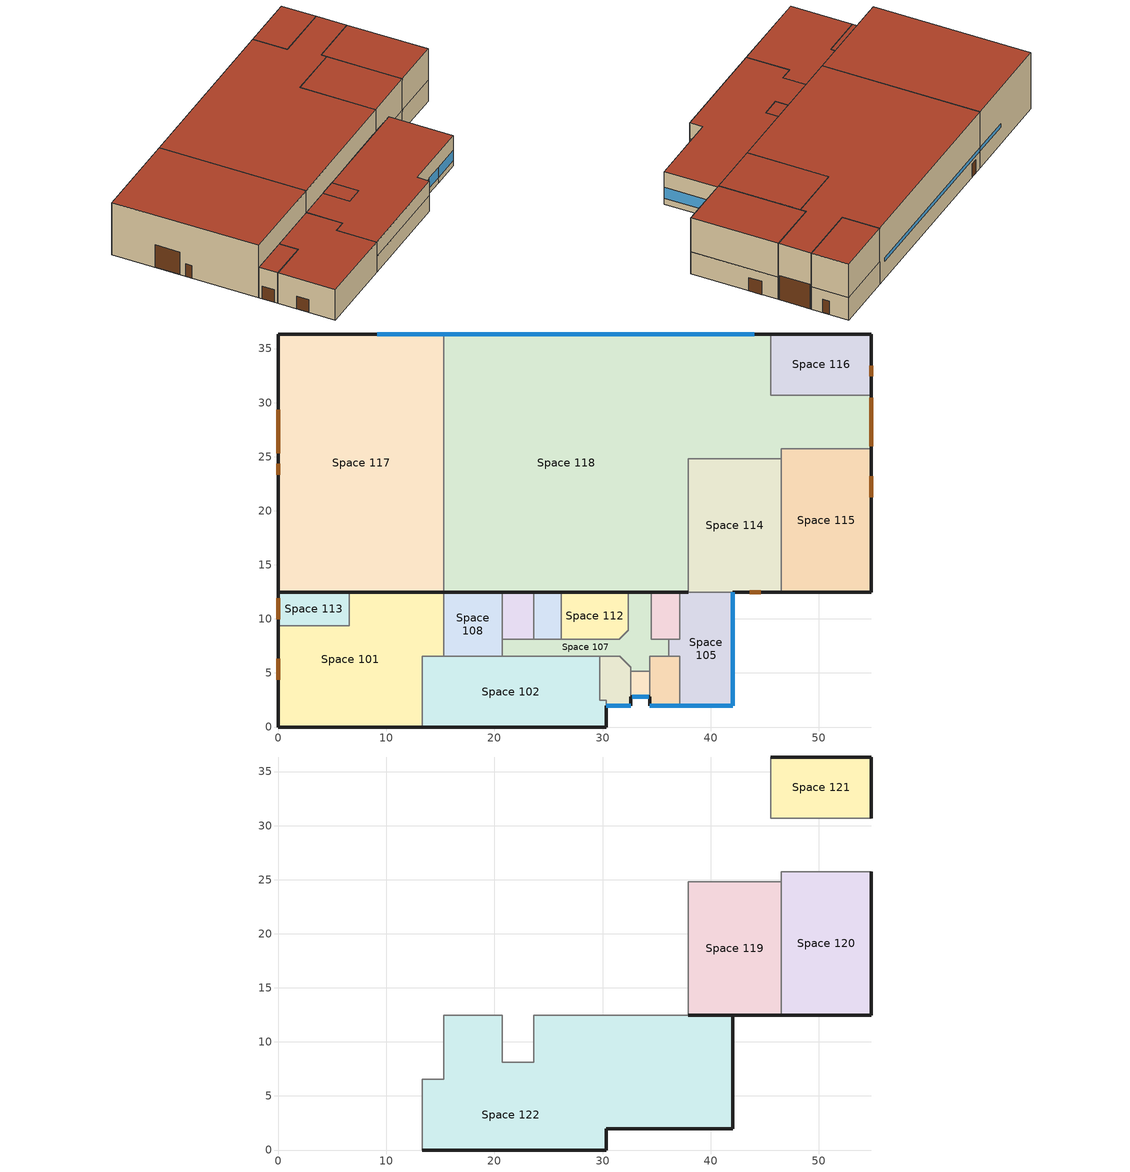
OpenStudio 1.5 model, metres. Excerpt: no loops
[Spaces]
Space 101
 floor ground: 15.32,12.48 15.32,6.53 13.32,6.53 13.32,0 0,0 0,9.35 6.57,9.35 6.57,12.48 z0
 wall outside: 0,9.35 0,0 13.32,0 z0:5.4
 wall to Space 113: 6.57,12.48 6.57,9.35 0,9.35 z0:5.4
 wall to Space 117: 15.32,12.48 6.57,12.48 z0:5.4
 wall to Space 122: 13.32,0 13.32,6.53 15.32,6.53 15.32,12.48 z2.8:5.4
 wall to Space 102: 13.32,0 13.32,6.53 15.32,6.53 z0:2.8
 wall to Space 108: 15.32,6.53 15.32,12.48 z0:2.8
 door: 0,6.29 0,4.36 z0:2.19
 roof outside: 13.32,0 13.32,6.53 15.32,6.53 15.32,12.48 6.57,12.48 6.57,9.35 0,9.35 0,0 z5.4
Space 102
 floor ground: 29.73,6.53 29.73,2.49 30.35,2.49 30.35,0 13.32,0 13.32,6.53 z0
 wall outside: 13.32,0 30.35,0 30.35,1.97 z0:2.8
 wall to Space 107: 29.73,6.53 20.7,6.53 z0:2.8
 wall to Space 103: 30.35,1.97 30.35,2.49 29.73,2.49 29.73,6.53 z0:2.8
 wall to Space 108: 20.7,6.53 15.32,6.53 z0:2.8
Space 103
 floor ground: 31.58,6.53 32.59,5.54 32.59,1.98 30.35,1.98 30.35,2.49 29.73,2.49 29.73,6.53 z0
 wall outside: 30.35,1.98 32.59,1.98 32.59,2.79 z0:2.8
 wall to Space 107: 32.59,5.17 32.59,5.54 31.58,6.53 29.73,6.53 z0:2.8
 wall to Space 106: 32.59,2.79 32.59,5.17 z0:2.8
 window: 30.35,1.98 32.58,1.98 z1:2.8
Space 104
 floor ground: 37.14,6.54 37.14,1.97 34.36,1.98 34.36,6.54 z0
 wall outside: 34.36,2.79 34.36,1.98 37.14,1.97 z0:2.8
 wall to Space 106: 34.36,5.17 34.36,2.79 z0:2.8
 wall to Space 107: 36.14,6.54 34.36,6.54 34.36,5.17 z0:2.8
 wall to Space 105: 37.14,1.97 37.14,6.54 36.14,6.54 z0:2.8
 window: 34.36,1.98 37.13,1.98 z0.99:2.79
Space 105
 floor ground: 42.02,12.48 42.02,1.97 37.14,1.97 37.14,6.54 36.14,6.54 36.14,8.1 37.14,8.1 37.14,12.48 z0
 wall outside: 37.14,1.97 42.02,1.97 42.02,12.48 z0:2.8
 wall to Space 109: 37.14,12.48 37.14,8.1 36.14,8.1 z0:2.8
 wall to Space 118: 37.92,12.48 37.14,12.48 z0:2.8
 wall to Space 114: 42.02,12.48 37.92,12.48 z0:2.8
 wall to Space 107: 36.14,8.1 36.14,6.54 z0:2.8
 window: 37.14,1.97 42.02,1.97 / 42.02,1.98 42.02,12.48 z0.99:2.79
Space 106
 floor ground: 34.36,5.17 34.36,2.79 32.59,2.79 32.59,5.17 z0
 wall outside: 32.59,2.79 34.36,2.79 z0:2.8
 wall to Space 107: 34.36,5.17 32.59,5.17 z0:2.8
 window: 32.75,2.79 34.25,2.79 z0:2.19
Space 107
 floor ground: 34.5,12.48 34.5,8.1 36.14,8.1 36.14,6.54 34.36,6.54 34.36,5.17 32.58,5.17 32.58,5.54 31.58,6.53 20.7,6.53 20.7,8.1 31.56,8.1 32.39,8.94 32.39,12.48 z0
 wall to Space 108: 20.7,8.1 20.7,6.53 z0:2.8
 wall to Space 110: 23.62,8.1 20.7,8.1 z0:2.8
 wall to Space 123: 26.17,8.1 23.62,8.1 z0:2.8
 wall to Space 112: 32.39,12.48 32.39,8.94 31.56,8.1 26.17,8.1 z0:2.8
 wall to Space 118: 34.5,12.48 32.39,12.48 z0:2.8
 wall to Space 109: 36.14,8.1 34.5,8.1 34.5,12.48 z0:2.8
Space 108
 floor ground: 20.7,12.48 20.7,6.53 15.32,6.53 15.32,12.48 z0
 wall to Space 110: 20.7,8.1 20.7,12.48 z0:2.8
 wall to Space 118: 20.7,12.48 15.32,12.48 z0:2.8
Space 109
 floor ground: 37.14,12.48 37.14,8.1 34.5,8.1 34.5,12.48 z0
 wall to Space 118: 37.14,12.48 34.5,12.48 z0:2.8
Space 110
 floor ground: 23.62,12.48 23.62,8.1 20.7,8.1 20.7,12.48 z0
 wall to Space 122: 20.7,12.48 20.7,8.1 23.62,8.1 23.62,12.48 z2.8:5.4
 wall to Space 118: 23.62,12.48 20.7,12.48 z0:5.4
 wall to Space 123: 23.62,8.1 23.62,12.48 z0:2.8
 roof outside: 23.62,8.1 23.62,12.48 20.7,12.48 20.7,8.1 z5.4
Space 112
 floor ground: 32.39,12.48 32.39,8.94 31.56,8.1 26.17,8.1 26.17,12.48 z0
 wall to Space 118: 32.39,12.48 26.17,12.48 z0:2.8
 wall to Space 123: 26.17,12.48 26.17,8.1 z0:2.8
Space 113
 floor ground: 6.57,12.48 6.57,9.35 0,9.35 0,12.48 z0
 wall outside: 0,12.48 0,9.35 z0:5.4
 wall to Space 117: 6.57,12.48 0,12.48 z0:5.4
 door: 0,11.89 0,9.96 z0:2.19
 roof outside: 6.57,9.35 6.57,12.48 0,12.48 0,9.35 z5.4
Space 114
 floor ground: 46.54,24.83 46.54,12.48 37.92,12.48 37.92,24.83 z0
 wall outside: 42.03,12.48,3.7 42.02,12.48,0 46.54,12.48,0 46.54,12.48,3.7
 wall to Space 118: 46.54,24.83 37.92,24.83 37.92,12.48 z0:3.7
 wall to Space 115: 46.54,12.48 46.54,24.83 z0:3.7
 wall to Space 122: 37.92,12.48 42.03,12.48 z2.8:3.7
 door: 43.62,12.48 44.62,12.48 z0:2.19
Space 115
 floor ground: 54.85,25.72 54.85,12.48 46.54,12.48 46.54,25.72 z0
 wall outside: 46.54,12.48 54.85,12.48 54.85,25.72 z0:3.7
 wall to Space 118: 54.85,25.72 46.54,25.72 46.54,24.83 z0:3.7
 door: 54.85,21.26 54.85,23.17 z0:2.19
Space 116
 floor ground: 54.85,36.35 54.85,30.7 45.56,30.7 45.56,36.35 z0
 wall outside: 54.85,30.7 54.85,36.35 45.56,36.35 z0:3.7
 wall to Space 118: 45.56,36.35 45.56,30.7 54.85,30.7 z0:3.7
 door: 54.85,32.42 54.85,33.43 z0:2.19
Space 117
 floor ground: 15.32,36.35 15.32,12.48 0,12.48 0,36.35 z0
 wall outside: 0,12.48 15.32,12.48 z5.4:9.3; 15.32,36.35 0,36.35 0,12.48 z0:9.3
 wall to Space 118: 15.32,12.48 15.32,36.35 z0:9.3
 window: 15.32,36.35 9.14,36.35 z2.8:3.4
 door: 0,24.34 0,23.33 z0:2.19; 0,29.32 0,25.33 z0:4
 roof outside: 15.32,12.48 15.32,36.35 0,36.35 0,12.48 z9.3
Space 118
 floor ground: 45.56,36.35 45.56,30.7 54.85,30.7 54.85,25.72 46.54,25.72 46.54,24.83 37.92,24.83 37.92,12.48 15.32,12.48 15.32,36.35 z0
 wall outside: 54.85,25.72 54.85,30.7 / 45.56,36.35 15.32,36.35 z0:9.3; 15.32,12.48 37.92,12.48 z5.4:9.3
 wall to Space 120: 46.54,24.83 46.54,25.72 54.85,25.72 z3.7:9.3
 wall to Space 119 (Air Wall): 37.92,12.48 37.92,24.83 46.54,24.83 z3.7:9.3
 wall to Space 122: 23.62,12.48 26.17,12.48 32.39,12.48 34.5,12.48 37.14,12.48 37.92,12.48 / 15.32,12.48 20.7,12.48 z2.8:5.4
 wall to Space 121 (Air Wall): 54.85,30.7 45.56,30.7 45.56,36.35 z3.7:9.3
 wall to Space 123: 23.62,12.48 26.17,12.48 z0:2.8
 window: 44.02,36.35 15.32,36.35 z2.8:3.4
 door: 54.85,25.95 54.85,30.43 z0:4; 17.64,36.35 16.64,36.35 z0:2.19
 roof outside: 37.92,12.48 37.92,24.83 46.54,24.83 46.54,25.72 54.85,25.72 54.85,30.7 45.56,30.7 45.56,36.35 15.32,36.35 15.32,12.48 z9.3
Space 123
 floor ground: 26.17,12.48 26.17,8.1 23.62,8.1 23.62,12.48 z0
Space 119
 floor to Space 114: 46.54,24.83 46.54,12.48 37.92,12.48 37.92,24.83 z3.7
 wall outside: 37.92,12.48,9.3 37.92,12.48,5.4 42.02,12.48,5.4 42.02,12.48,3.7 46.54,12.48,3.7 46.54,12.48,9.3
 wall to Space 120: 46.54,12.48 46.54,24.83 z3.7:9.3
 wall to Space 122: 37.92,12.48 42.02,12.48 z3.7:5.4
 roof outside: 46.54,12.48 46.54,24.83 37.92,24.83 37.92,12.48 z9.3
Space 120
 floor to Space 115: 54.85,25.72 54.85,12.48 46.54,12.48 46.54,25.72 z3.7
 wall outside: 46.54,12.48 54.85,12.48 54.85,25.72 z3.7:9.3
 roof outside: 46.54,12.48 54.85,12.48 54.85,25.72 46.54,25.72 z9.3
Space 121
 floor to Space 116: 54.85,36.35 54.85,30.7 45.56,30.7 45.56,36.35 z3.7
 wall outside: 54.85,30.7 54.85,36.35 45.56,36.35 z3.7:9.3
 roof outside: 54.85,30.7 54.85,36.35 45.56,36.35 45.56,30.7 z9.3
Space 122
 floor to Space 103: 31.58,6.53 32.59,5.54 32.59,1.98 30.35,1.98 30.35,2.49 29.73,2.49 29.73,6.53 z2.8
 floor to Space 109: 37.14,12.48 37.14,8.1 34.5,8.1 34.5,12.48 z2.8
 floor ground: 34.36,2.79 34.36,1.98 32.59,1.98 32.59,2.79 z2.8
 floor to Space 106: 34.36,5.17 34.36,2.79 32.59,2.79 32.59,5.17 z2.8
 floor to Space 102: 29.73,6.53 29.73,2.49 30.35,2.49 30.35,0 13.32,0 13.32,6.53 z2.8
 floor to Space 105: 42.02,12.48 42.02,1.98 37.14,1.98 37.14,6.54 36.14,6.54 36.14,8.1 37.14,8.1 37.14,12.48 z2.8
 floor to Space 107: 34.5,12.48 34.5,8.1 36.14,8.1 36.14,6.54 34.36,6.54 34.36,5.17 32.59,5.17 32.59,5.54 31.58,6.53 20.7,6.53 20.7,8.1 31.56,8.1 32.39,8.94 32.39,12.48 z2.8
 floor to Space 123: 26.17,12.48 26.17,8.1 23.62,8.1 23.62,12.48 z2.8
 floor to Space 108: 20.7,12.48 20.7,6.53 15.32,6.53 15.32,12.48 z2.8
 floor to Space 112: 32.39,12.48 32.39,8.94 31.56,8.1 26.17,8.1 26.17,12.48 z2.8
 floor to Space 104: 37.14,6.54 37.14,1.98 34.36,1.98 34.36,6.54 z2.8
 wall outside: 13.32,0 30.35,0 30.35,1.98 42.02,1.98 42.02,12.48 z2.8:5.4
 roof outside: 30.35,0 30.35,1.98 42.02,1.98 42.02,12.48 23.62,12.48 23.62,8.1 20.7,8.1 20.7,12.48 15.32,12.48 15.32,6.53 13.32,6.53 13.32,0 z5.4
[Building]
B586 Maintenance: North Axis {deg}=35; Nominal Floor to Floor Height {m}=3; Default Construction Set=Vintage 2 Maintenance Shops; Default Schedule Set=NRCan Cold Lake Default Schedule Set
[ClimateZones]
Climate Zone Institution Name 1=ASHRAE; Climate Zone Document Name 1=ANSI/ASHRAE Standard 169; Climate Zone Document Year 1=2006; Climate Zone Institution Name 2=CEC; Climate Zone Document Name 2=California Climate Zone Descriptions; Climate Zone Document Year 2=1995
[Site]
Site 1: Latitude {deg}=53.53; Longitude {deg}=-114.1; Time Zone {hr}=-7; Elevation {m}=723
[SizingPeriod:DesignDay] Barometric Pressure {Pa}=92936; Wind Direction {deg}=180; Sky Clearness=0; Rain Indicator=0; Snow Indicator=0; Day of Month=21; Daylight Saving Time Indicator=0; Dry-Bulb Temperature Range Modifier Type=DefaultMultipliers
Name | Maximum Dry-Bulb Temperature {C} | Daily Dry-Bulb Temperature Range {deltaC} | Humidity Indicating Conditions at Maximum Dry-Bulb {BasedOnField A3} | Wind Speed {m/s} | Month | Day Type | Humidity Indicating Type | Solar Model Indicator | ASHRAE Taub | ASHRAE Taud
Edmonton Stony Plain Ann Htg 99.6% Condns DB | -32.5 | 0 | -32.5 | 1.9 | 1 | WinterDesignDay | Wetbulb | ASHRAEClearSky
Edmonton Stony Plain Ann Clg .4% Condns DB=>MWB | 27.5 | 12 | 17.6 | 3.8 | 7 | SummerDesignDay | Wetbulb | ASHRAETau | 0.353 | 2.369
Edmonton Stony Plain Ann Clg .4% Condns DP=>MDB | 22.6 | 12 | 16.5 | 3.8 | 7 | SummerDesignDay | Dewpoint | ASHRAETau | 0.353 | 2.369
Edmonton Stony Plain Ann Hum_n 99.6% Condns DP=>MCDB | -32.4 | 0 | -37.7 | 1.9 | 1 | WinterDesignDay | Dewpoint | ASHRAEClearSky
Edmonton Stony Plain Ann Htg Wind 99.6% Condns WS=>MCDB | -5.8 | 0 | -5.8 | 11.6 | 1 | WinterDesignDay | Wetbulb | ASHRAEClearSky
Edmonton Stony Plain Ann Clg .4% Condns Enth=>MDB | 25.6 | 12 | 57100 | 3.8 | 7 | SummerDesignDay | Enthalpy | ASHRAETau | 0.353 | 2.369
Edmonton Stony Plain Ann Clg .4% Condns WB=>MDB | 25.3 | 12 | 19 | 3.8 | 7 | SummerDesignDay | Wetbulb | ASHRAETau | 0.353 | 2.369
[Construction]
Air Wall: OS:Material:AirWall 1
V2-Maintenance-Wall R18: V2-Maintenance-Wall mtl R18
V2-Maintenance-Roof R24: V2-Maintenance-Roof mtl R24
V2 Door R4: V2 Door mtl R4
000 ExtSlabCarpet 4in ClimateZone 1-8 2: MAT-CC05 4 HW CONCRETE, CP02 CARPET PAD
000 Interior Floor 2: 000 F16 Acoustic tile, 000 F05 Ceiling air space resistance, 000 M11 100mm lightweight concrete
000 Interior Wall 2: 000 G01a 19mm gypsum board, 000 F04 Wall air space resistance, 000 G01a 19mm gypsum board
000 Interior Ceiling 2: 000 M11 100mm lightweight concrete, 000 F05 Ceiling air space resistance, 000 F16 Acoustic tile
Vintage 2 Window R1.8 1: V2 Windows R1.8
[Material]
Name | Roughness | Thickness | Conductivity | Density | Specific Heat | Thermal Absorptance | Solar Absorptance | Visible Absorptance
000 F16 Acoustic tile | MediumSmooth | 0.0191 | 0.06 | 368 | 590
000 G01a 19mm gypsum board | MediumSmooth | 0.019 | 0.16 | 800 | 1090
000 M11 100mm lightweight concrete | MediumRough | 0.1016 | 0.53 | 1280 | 840
MAT-CC05 4 HW CONCRETE | Rough | 0.1016 | 1.311 | 2240 | 836.8 | 0.9 | 0.7 | 0.7
V2-Maintenance-Wall mtl R18 | MediumRough | 0.140625 | 0.045 | 265 | 836.8 | 0.9 | 0.7 | 0.7
V2-Maintenance-Roof mtl R24 | MediumRough | 0.19149 | 0.045 | 265 | 836.8 | 0.9 | 0.7 | 0.7
V2 Door mtl R4 | MediumRough | 0.03169 | 0.045 | 265 | 836.8 | 0.9 | 0.7 | 0.7
[Material:AirGap]
Name | Thermal Resistance
000 F04 Wall air space resistance | 0.15
000 F05 Ceiling air space resistance | 0.18
[Material:AirWall]
OS:Material:AirWall 1
[Material:NoMass]
CP02 CARPET PAD: Roughness=VeryRough; Thermal Resistance=0.2165; Thermal Absorptance=0.9; Solar Absorptance=0.7; Visible Absorptance=0.8
[WindowMaterial:SimpleGlazingSystem]
V2 Windows R1.8: U-Factor {W/m2-K}=3.15; Solar Heat Gain Coefficient=0.6; Visible Transmittance=0.7
[DefaultConstructionSet]
Vintage 2 Maintenance Shops: Default Exterior Surface Constructions=Default Surface Constructions 4; Default Interior Surface Constructions=Default Surface Constructions 5; Default Ground Contact Surface Constructions=Default Surface Constructions 6; Default Exterior SubSurface Constructions=Default Sub Surface Constructions 3; Default Interior SubSurface Constructions=Default Sub Surface Constructions 4
[DefaultSurfaceConstructions]
Name | Floor Construction | Wall Construction | Roof Ceiling Construction
Default Surface Constructions 4 | 000 ExtSlabCarpet 4in ClimateZone 1-8 2 | V2-Maintenance-Wall R18 | V2-Maintenance-Roof R24
Default Surface Constructions 5 | 000 Interior Floor 2 | 000 Interior Wall 2 | 000 Interior Ceiling 2
Default Surface Constructions 6 | 000 ExtSlabCarpet 4in ClimateZone 1-8 2 | 000 ExtSlabCarpet 4in ClimateZone 1-8 2 | 000 ExtSlabCarpet 4in ClimateZone 1-8 2
[DefaultSubSurfaceConstructions]
Name | Fixed Window Construction | Operable Window Construction | Door Construction | Glass Door Construction
Default Sub Surface Constructions 3 | Vintage 2 Window R1.8 1 | Vintage 2 Window R1.8 1 | V2 Door R4 | Vintage 2 Window R1.8 1
Default Sub Surface Constructions 4
[DefaultScheduleSet]
NRCan Cold Lake Default Schedule Set: Hours of Operation Schedule=NRCan - Cold Lake - Default Fans; Number of People Schedule=NRCan - Cold Lake - Default People; People Activity Level Schedule=NRCan - Cold Lake - Default Activity; Lighting Schedule=NRCan - Cold Lake - Default Lights; Electric Equipment Schedule=NRCan - Cold Lake - Default Equip; Hot Water Equipment Schedule=NRCan - Cold Lake - Default Hot Water
[ThermostatSetpoint:DualSetpoint] Heating Setpoint Temperature Schedule=Heating SP 21C
Name | Cooling Setpoint Temperature Schedule
Thermostat Setpoint Dual Setpoint 1; Thermostat Setpoint Dual Setpoint 2; Thermostat Setpoint Dual Setpoint 6; Thermostat Setpoint Dual Setpoint 9; Thermostat Setpoint Dual Setpoint 10; Thermostat Setpoint Dual Setpoint 11; Thermostat Setpoint Dual Setpoint 14; Thermostat Setpoint Dual Setpoint 15; Thermostat Setpoint Dual Setpoint 16; Thermostat Setpoint Dual Setpoint 17; Thermostat Setpoint Dual Setpoint 18; Thermostat Setpoint Dual Setpoint 19; Thermostat Setpoint Dual Setpoint 20 | Cooling SP 35C
Thermostat Setpoint Dual Setpoint 3; Thermostat Setpoint Dual Setpoint 4; Thermostat Setpoint Dual Setpoint 5; Thermostat Setpoint Dual Setpoint 7; Thermostat Setpoint Dual Setpoint 8; Thermostat Setpoint Dual Setpoint 12; Thermostat Setpoint Dual Setpoint 13 | Cooling SP 24C
[DesignSpecification:OutdoorAir]
Name | Outdoor Air Flow per Person {m3/s-person} | Outdoor Air Flow per Floor Area {m3/s-m2}
MNECB-Recreation/Lounge-B-oa | 0.03 | 0
MNECB-Locker Room and Shower-*-oa; MNECB-Active Storage Bulky-E-oa; MNECB-Corridors-*-oa | 0.025 | 0
MNECB-Reading-C-oa | 0.008 | 0
MNECB-Office Category 1-A-oa | 0.01 | 0
MNECB-Mechanical/electrical room-*-oa | 0.05 | 0
MNECB-Welding-C-oa; MNECB-Auto Repair-C-oa | 0.15 | 0
MNECB-Machinery-C-oa | 0.075 | 0
MNECB-Undefined-*-oa
[BuildingStory] Nominal Z Coordinate {m}=0; Default Schedule Set=NRCan Cold Lake Default Schedule Set
Name | Nominal Floor to Floor Height {m}
Building Story 1 | 5.4
Building Story 2 | 3.7
[Space]
Name | Space Type | Building Story | Thermal Zone
Space 101 | Service and Common-Mechanical/electrical room | Building Story 1 | Mech Room 1
Space 102 | Assembly-Locker Room and Shower | Building Story 1 | Locker Rooms
Space 103 | Office Category 1 | Building Story 1 | Office 2
Space 104 | Office Category 1 | Building Story 1 | Office 1
Space 105 | Assembly-Recreation/Lounge | Building Story 1 | Common Room
Space 106 | Service and Common-Corridors | Building Story 1 | Entrance
Space 107 | Office Category 1 | Building Story 1 | Corridor
Space 108 | Shop-Machinery | Building Story 1 | Washing Bay
Space 109 | Library-Reading | Building Story 1 | Library
Space 110 | Shop-Machinery | Building Story 1 | Nozzle Testing
Space 112 | Service and Common-Mechanical/electrical room | Building Story 1 | Control Room
Space 113 | Storage/Warehouse-Active Storage Bulky | Building Story 1 | POL Storage
Space 114 | Shop-Auto Repair | Building Story 1 | Afterburner Room
Space 115 | Storage/Warehouse-Active Storage Bulky | Building Story 1 | Tool Crib
Space 116 | Shop-Welding | Building Story 1 | Weld Shop
Space 117 | Shop-Auto Repair | Building Story 1 | Engine Prep
Space 118; Space 121 | Shop-Machinery | Building Story 1 | Main Workshop
Space 119 | Shop-Machinery | Building Story 2 | Main Workshop
Space 120 | Service and Common-Mechanical/electrical room | Building Story 2 | Mech Room 2
Space 122 | Undefined | Building Story 2 | Ceiling
Space 123 | Storage/Warehouse-Active Storage Bulky | Building Story 1 | Closet
[SpaceType] Default Schedule Set=NRCan Cold Lake Default Schedule Set
Name | Design Specification Outdoor Air Object
Assembly-Recreation/Lounge | MNECB-Recreation/Lounge-B-oa
Assembly-Locker Room and Shower | MNECB-Locker Room and Shower-*-oa
Library-Reading | MNECB-Reading-C-oa
Office Category 1 | MNECB-Office Category 1-A-oa
Service and Common-Mechanical/electrical room | MNECB-Mechanical/electrical room-*-oa
Shop-Welding | MNECB-Welding-C-oa
Shop-Machinery | MNECB-Machinery-C-oa
Shop-Auto Repair | MNECB-Auto Repair-C-oa
Storage/Warehouse-Active Storage Bulky | MNECB-Active Storage Bulky-E-oa
Undefined | MNECB-Undefined-*-oa
Service and Common-Corridors | MNECB-Corridors-*-oa
[People]
Name | People Definition | Space or SpaceType
People 64 | MNECBAdjusted-Recreation-Lounge-sched-B-people_def | Assembly-Recreation/Lounge
People 45 | MNECBAdjusted-Locker Room and Shower-sched-*-people_def | Assembly-Locker Room and Shower
People 62 | MNECBAdjusted-Reading-sched-C-people_def | Library-Reading
People 53 | MNECBAdjusted-Office-1-sched-A-people_def | Office Category 1
People 48 | MNECBAdjusted-Mechanical/electrical room-sched-*-people_def | Service and Common-Mechanical/electrical room
People 88 | MNECBAdjusted-Welding-sched-C-people_def | Shop-Welding
People 46 | MNECBAdjusted-Machinery-sched-C-people_def | Shop-Machinery
People 7 | MNECBAdjusted-Auto Repair-sched-C-people_def | Shop-Auto Repair
People 3 | MNECBAdjusted-Active Storage Bulky-sched-E-people_def | Storage/Warehouse-Active Storage Bulky
People 1 | MNECB-- undefined --sched-*-people_def | Undefined
People 21 | MNECBAdjusted-Corridors-sched-*-people_def | Service and Common-Corridors
[People:Definition] Number of People Calculation Method=Area/Person; Fraction Radiant=0.3
Name | Space Floor Area per Person {m2/person} | Carbon Dioxide Generation Rate {m3/s-W}
MNECBAdjusted-Recreation-Lounge-sched-B-people_def; MNECBAdjusted-Locker Room and Shower-sched-*-people_def | 55
MNECBAdjusted-Reading-sched-C-people_def; MNECBAdjusted-Office-1-sched-A-people_def; MNECBAdjusted-Auto Repair-sched-C-people_def | 110
MNECBAdjusted-Mechanical/electrical room-sched-*-people_def | 1116
MNECBAdjusted-Welding-sched-C-people_def; MNECBAdjusted-Machinery-sched-C-people_def | 165
MNECBAdjusted-Active Storage Bulky-sched-E-people_def; MNECBAdjusted-Corridors-sched-*-people_def | 552
MNECB-- undefined --sched-*-people_def | 100000 | 3.8e-008
[Lights]
Name | Lights Definition | Space or SpaceType
Lights 64 | MNECB-Recreation/Lounge-sched-B-lights_def | Assembly-Recreation/Lounge
Lights 45 | MNECB-Locker Room and Shower-sched-I-lights_def | Assembly-Locker Room and Shower
Lights 62 | MNECB-Reading-sched-C-lights_def | Library-Reading
Lights 53 | MNECB-Office-1-sched-A-lights_def | Office Category 1
Lights 48 | MNECB-Mechanical/electrical room-sched-*-lights_def | Service and Common-Mechanical/electrical room
Lights 87 | MNECB-Welding-sched-C-lights_def | Shop-Welding
Lights 46 | MNECB-Machinery-sched-C-lights_def | Shop-Machinery
Lights 7 | MNECB-Auto Repair-sched-C-lights_def | Shop-Auto Repair
Lights 2 | MNECB-Active Storage Bulky-sched-E-lights_def | Storage/Warehouse-Active Storage Bulky
Lights 74 | MNECB-- undefined --sched-*-lights_def | Undefined
Lights 21 | MNECB-Corridors-sched-*-lights_def | Service and Common-Corridors
[Lights:Definition] Design Level Calculation Method=Watts/Area
Name | Watts per Space Floor Area {W/m2}
MNECB-Recreation/Lounge-sched-B-lights_def; MNECB-Mechanical/electrical room-sched-*-lights_def | 7.5
MNECB-Locker Room and Shower-sched-I-lights_def; MNECB-Corridors-sched-*-lights_def | 8.6
MNECB-Reading-sched-C-lights_def | 20.4
MNECB-Office-1-sched-A-lights_def | 19.4
MNECB-Welding-sched-C-lights_def | 12.9
MNECB-Machinery-sched-C-lights_def | 26.9
MNECB-Auto Repair-sched-C-lights_def | 10.8
MNECB-Active Storage Bulky-sched-E-lights_def | 3.2
MNECB-- undefined --sched-*-lights_def | 0
[ElectricEquipment]
Name | Electric Equipment Definition | Space or SpaceType
Electric Equipment 65 | MNECB-Recreation/Lounge-sched-B-eq_elec_def | Assembly-Recreation/Lounge
Electric Equipment 46 | MNECB-Locker Room and Shower-sched-*-eq_elec_def | Assembly-Locker Room and Shower
Electric Equipment 63 | MNECB-Reading-sched-C-eq_elec_def | Library-Reading
Electric Equipment 54 | MNECB-Office type 1-sched-A-eq_elec_def | Office Category 1
Electric Equipment 49 | MNECB-Mechanical/electrical room-sched-*-eq_elec_def | Service and Common-Mechanical/electrical room
Electric Equipment 88 | MNECB-Welding-sched-C-eq_elec_def | Shop-Welding
Electric Equipment 47 | MNECB-Machinery-sched-C-eq_elec_def | Shop-Machinery
Electric Equipment 8 | MNECB-Auto Repair-sched-C-eq_elec_def | Shop-Auto Repair
Electric Equipment 3 | MNECB-Active Storage Bulky-sched-E-eq_elec_def | Storage/Warehouse-Active Storage Bulky
Electric Equipment 1 | MNECB-- undefined --sched-*-eq_elec_def | Undefined
Electric Equipment 22 | MNECB-Corridors-sched-*-eq_elec_def | Service and Common-Corridors
[ElectricEquipment:Definition]
Name | Design Level Calculation Method | Watts per Space Floor Area {W/m2} | Fraction Radiant | Design Level {W}
MNECB-Recreation/Lounge-sched-B-eq_elec_def | Watts/Area | 1
MNECB-Locker Room and Shower-sched-*-eq_elec_def | Watts/Area | 2.5
MNECB-Reading-sched-C-eq_elec_def; MNECB-Mechanical/electrical room-sched-*-eq_elec_def; MNECB-Machinery-sched-C-eq_elec_def; MNECB-Active Storage Bulky-sched-E-eq_elec_def | Watts/Area | 1 | 0
MNECB-Office type 1-sched-A-eq_elec_def | Watts/Area | 7.5 | 0
MNECB-Welding-sched-C-eq_elec_def | Watts/Area | 10 | 0
MNECB-Auto Repair-sched-C-eq_elec_def | Watts/Area | 5 | 0
MNECB-- undefined --sched-*-eq_elec_def | EquipmentLevel |  |  | 0
MNECB-Corridors-sched-*-eq_elec_def | Watts/Area | 0 | 0
[ThermalZone] Use Ideal Air Loads=No
Name | Thermostat
Common Room | Thermostat Setpoint Dual Setpoint 3
Office 1 | Thermostat Setpoint Dual Setpoint 12
Office 2 | Thermostat Setpoint Dual Setpoint 13
Entrance | Thermostat Setpoint Dual Setpoint 7
Library | Thermostat Setpoint Dual Setpoint 8
Control Room | Thermostat Setpoint Dual Setpoint 4
Corridor | Thermostat Setpoint Dual Setpoint 5
Closet | Thermostat Setpoint Dual Setpoint 2
Nozzle Testing | Thermostat Setpoint Dual Setpoint 11
Washing Bay | Thermostat Setpoint Dual Setpoint 15
Locker Rooms | Thermostat Setpoint Dual Setpoint 9
Mech Room 1 | Thermostat Setpoint Dual Setpoint 17
POL Storage | Thermostat Setpoint Dual Setpoint 20
Ceiling | Thermostat Setpoint Dual Setpoint 19
Tool Crib | Thermostat Setpoint Dual Setpoint 14
Afterburner Room | Thermostat Setpoint Dual Setpoint 1
Weld Shop | Thermostat Setpoint Dual Setpoint 16
Main Workshop | Thermostat Setpoint Dual Setpoint 10
Engine Prep | Thermostat Setpoint Dual Setpoint 6
Mech Room 2 | Thermostat Setpoint Dual Setpoint 18
[SpaceInfiltration:DesignFlowRate] Schedule=Always On; Design Flow Rate {m3/s}=0; Flow per Space Floor Area {m3/s-m2}=0; Flow per Exterior Surface Area {m3/s-m2}=0.00045
Name | Space or SpaceType | Design Flow Rate Calculation Method
Space Infiltration Design Flow Rate 1 | Assembly-Locker Room and Shower | Flow/ExteriorArea
Space Infiltration Design Flow Rate 2 | Assembly-Recreation/Lounge | Flow/Space
Space Infiltration Design Flow Rate 3 | Library-Reading | Flow/ExteriorArea
Space Infiltration Design Flow Rate 4 | Office Category 1 | Flow/ExteriorArea
Space Infiltration Design Flow Rate 5 | Service and Common-Corridors | Flow/ExteriorArea
Space Infiltration Design Flow Rate 6 | Service and Common-Mechanical/electrical room | Flow/ExteriorArea
Space Infiltration Design Flow Rate 7 | Shop-Auto Repair | Flow/Space
Space Infiltration Design Flow Rate 8 | Shop-Machinery | Flow/ExteriorArea
Space Infiltration Design Flow Rate 9 | Shop-Welding | Flow/ExteriorArea
Space Infiltration Design Flow Rate 10 | Storage/Warehouse-Active Storage Bulky | Flow/ExteriorArea
Space Infiltration Design Flow Rate 11 | Undefined | Flow/ExteriorArea
[Pump:ConstantSpeed]
Pump Constant Speed 1: Rated Flow Rate {m3/s}=autosize; Rated Pump Head {Pa}=179352; Rated Power Consumption {W}=autosize; Motor Efficiency=0.9; Fraction of Motor Inefficiencies to Fluid Stream=0; Pump Control Type=Intermittent
[Boiler:HotWater]
OS:Boiler:HotWater 1: Efficiency Curve Temperature Evaluation Variable=LeavingBoiler; Normalized Boiler Efficiency Curve=Boiler Efficiency; Water Outlet Upper Temperature Limit {C}=99; Boiler Flow Mode=LeavingSetpointModulated; Parasitic Electric Load {W}=0; Sizing Factor=1
[AvailabilityManager:Scheduled] Schedule=Always On Discrete
Availability Manager Scheduled 1; Availability Manager Scheduled 2; Availability Manager Scheduled 3; Availability Manager Scheduled 4; Availability Manager Scheduled 5; Availability Manager Scheduled 6
[AvailabilityManager:NightCycle] Control Type=CycleOnAnyZoneFansOnly
Availability Manager Night Cycle 1; Availability Manager Night Cycle 2; Availability Manager Night Cycle 3; Availability Manager Night Cycle 4; Availability Manager Night Cycle 5; Availability Manager Night Cycle 6
[Controller:WaterCoil] Action=Normal
Controller Water Coil 1; Controller Water Coil 2; Controller Water Coil 3; Controller Water Coil 4; Controller Water Coil 5; Controller Water Coil 6; Controller Water Coil 7; Controller Water Coil 9; Controller Water Coil 10; Controller Water Coil 11; Controller Water Coil 12; Controller Water Coil 13; Controller Water Coil 14; Controller Water Coil 8
[Schedule:Constant]
Always On Discrete: Value=1
[Schedule:Ruleset]
Name | Default Day Schedule | Summer Design Day Schedule | Winter Design Day Schedule
Always On | Always On Default Schedule | Always On Summer Design Day | Always On Winter Design Day
NRCan - Cold Lake - Default Fans | Schedule Day 28
NRCan - Cold Lake - Default People | Schedule Day 31
NRCan - Cold Lake - Default Activity | Schedule Day 39
NRCan - Cold Lake - Default Lights | Schedule Day 45
NRCan - Cold Lake - Default Equip | Schedule Day 25
NRCan - Cold Lake - Default Hot Water | Schedule Day 15
Heating SP 21C | Schedule Day 6 | Schedule Day 47 | Schedule Day 48
Cooling SP 24C | Schedule Day 7 | Schedule Day 49 | Schedule Day 50
Cooling SP 35C | Schedule Day 41 | Schedule Day 51 | Schedule Day 52
[Schedule:Day]
Always On Default Schedule; Always On Winter Design Day; Always On Summer Design Day; Schedule Day 28: 24, 0, 1
Schedule Day 30: 7, 0, 0, 15, 30, 1, 24, 0, 0
Schedule Day 29; Schedule Day 32; Schedule Day 22: 24, 0, 0
Schedule Day 31; Schedule Day 25: 24, 0, 0.3
Schedule Day 38: 8, 0, 0, 16, 0, 1, 24, 0, 0
Schedule Day 39: 24, 0, 120
Schedule Day 45; Schedule Day 46; Schedule Day 27: 8, 0, 0.05, 16, 0, 1, 24, 0, 0.05
Schedule Day 14; Schedule Day 26: 24, 0, 0.05
Schedule Day 15; Schedule Day 23: 7, 0, 0.05, 15, 30, 1, 24, 0, 0.05
Schedule Day 6: 24, 0, 21
Schedule Day 47; Schedule Day 48: 24, 0, 18
Schedule Day 7; Schedule Day 49; Schedule Day 50: 24, 0, 24
Schedule Day 41; Schedule Day 51; Schedule Day 52: 24, 0, 35
[Schedule:Rule]
Name | Schedule Ruleset | Rule Order | Day Schedule | Apply Monday | Apply Tuesday | Apply Wednesday | Apply Thursday | Apply Friday | Apply Sunday | Apply Saturday
M-F 2 | NRCan - Cold Lake - Default Fans | 0 | Schedule Day 30 | Yes | Yes | Yes | Yes | Yes
SS 3 | NRCan - Cold Lake - Default Fans | 1 | Schedule Day 29 |  |  |  |  |  | Yes | Yes
M-F 3 | NRCan - Cold Lake - Default People | 0 | Schedule Day 38 | Yes | Yes | Yes | Yes | Yes
Schedule Rule 1 | NRCan - Cold Lake - Default People | 1 | Schedule Day 32 |  |  |  |  |  | Yes | Yes
SS | NRCan - Cold Lake - Default Lights | 0 | Schedule Day 14 |  |  |  |  |  | Yes | Yes
M-F | NRCan - Cold Lake - Default Lights | 1 | Schedule Day 46 | Yes | Yes | Yes | Yes | Yes |  | No
MF 2 | NRCan - Cold Lake - Default Equip | 0 | Schedule Day 27 | Yes | Yes | Yes | Yes | Yes
SS 2 | NRCan - Cold Lake - Default Equip | 1 | Schedule Day 26 |  |  |  |  |  | Yes | Yes
M-F 1 | NRCan - Cold Lake - Default Hot Water | 0 | Schedule Day 23 | Yes | Yes | Yes | Yes | Yes
SS 1 | NRCan - Cold Lake - Default Hot Water | 1 | Schedule Day 22 |  |  |  |  |  | Yes | Yes
[Curve:Biquadratic]
Boiler Efficiency: Coefficient1 Constant=1; Coefficient2 x=0; Coefficient3 x**2=0; Coefficient4 y=0; Coefficient5 y**2=0; Coefficient6 x*y=0; Minimum Value of x {BasedOnField A2}=0; Maximum Value of x {BasedOnField A2}=1; Minimum Value of y {BasedOnField A3}=0; Maximum Value of y {BasedOnField A3}=1
